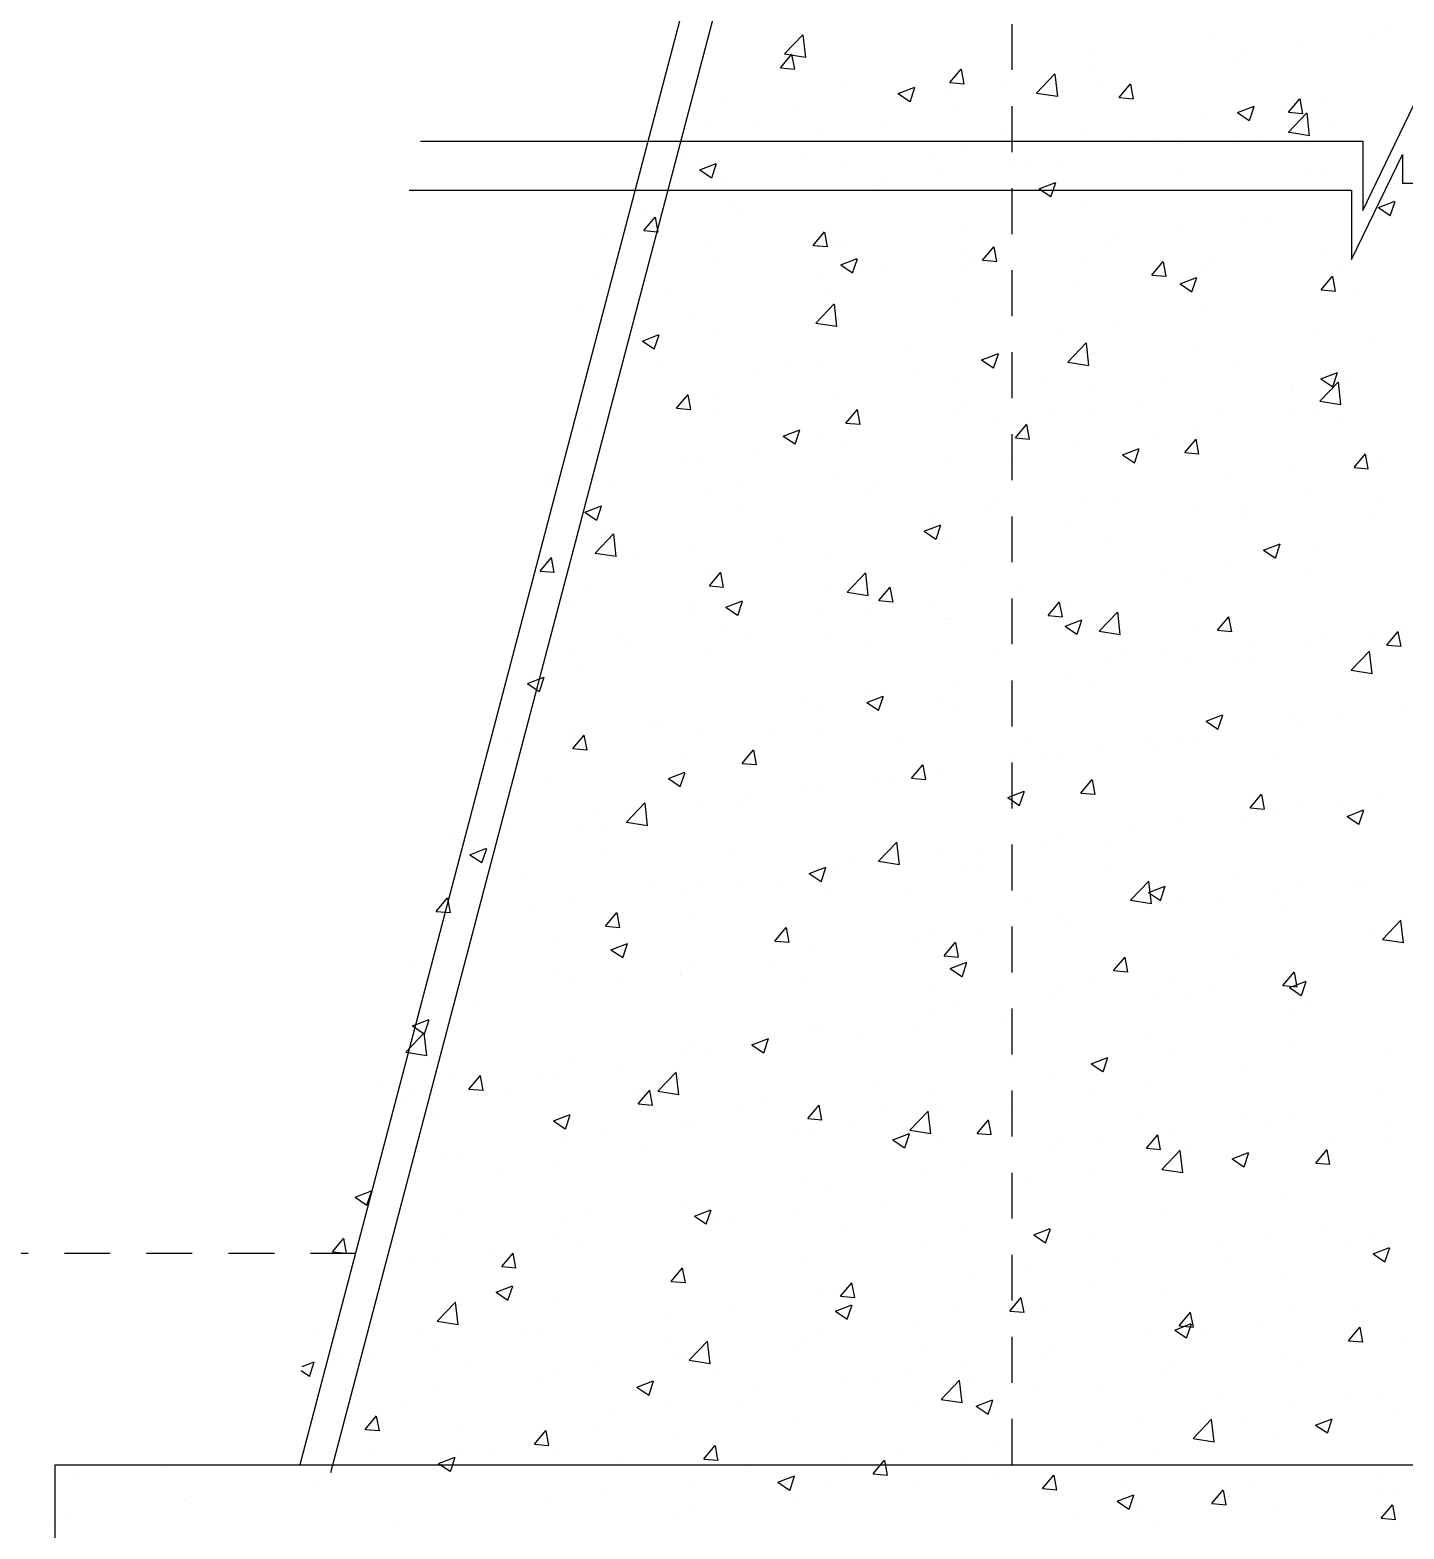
# Model space of a CAD drawing. Header units: metres. Extents: x 323 to 450, y 282 to 479.
# Drawn here: x 359.449 to 363.251, y 291.149 to 295.297 of the extents above; entities that cross this region are included whole.
import ezdxf

# ---------------------------------------------------------------- set-up
doc = ezdxf.new("R2010")
doc.units = ezdxf.units.M
doc.header["$MEASUREMENT"] = 0
doc.linetypes.add('HIDDEN', pattern=[9.525, 6.35, -3.175])
doc.layers.add('DRAWING', color=7, linetype='Continuous')
doc.layers.add('HATCH', color=7, linetype='Continuous')

msp = doc.modelspace()

# ---------------------------------------------------------------- linework, layer by layer
at = {"layer": 'DRAWING', "linetype": 'HIDDEN', "ltscale": 0.02}
msp.add_line((362.16654, 291.32703), (362.16654, 298.82224), dxfattribs=at)
at = {"layer": 'DRAWING', "ltscale": 0.02}
for points in [[(362.16654, 298.82224), (360.19596, 291.32703)], [(362.25175, 298.79983), (360.28118, 291.30463)], [(360.52943, 294.98886), (363.13671, 294.98886), (363.13671, 294.79684), (363.27769, 295.08731), (363.27769, 295.00812), (365.99331, 295.00812)], [(360.49845, 294.85369), (363.10574, 294.85369), (363.10574, 294.66168), (363.24671, 294.95215), (363.24671, 294.87295), (365.96233, 294.87295)]]:
    msp.add_lwpolyline(points, dxfattribs=at)
at = {"layer": 'DRAWING', "linetype": 'HIDDEN', "ltscale": 0.02}
msp.add_lwpolyline([(357.72842, 291.91268), (360.34994, 291.91268)], dxfattribs=at)
at = {"layer": 'DRAWING', "ltscale": 0.02}
msp.add_lwpolyline([(359.51883, 291.32703), (367.52669, 291.32703), (367.52669, 290.06569), (359.51883, 290.06569)], close=True, dxfattribs=at)
at = {"layer": 'HATCH', "ltscale": 0.02}
for p, q in [((361.32968, 295.27992), (361.32968, 295.27992)), ((361.53705, 295.23032), (361.58794, 295.28335)), ((361.59555, 295.22083), (361.58833, 295.28287)), ((362.7136, 295.2867), (362.7136, 295.2867)), ((362.96844, 295.26063), (362.96844, 295.26063)), ((363.16229, 295.27185), (363.16229, 295.27185)), ((363.21586, 295.2932), (363.21586, 295.2932)), ((361.52575, 295.19199), (361.55724, 295.22952)), ((361.53705, 295.23032), (361.59515, 295.22131)), ((361.56519, 295.18807), (361.55763, 295.22902)), ((362.37818, 295.2407), (362.37818, 295.2407)), ((362.8049, 295.2391), (362.8049, 295.2391)), ((361.52575, 295.19199), (361.56479, 295.18857)), ((361.99432, 295.15099), (362.02581, 295.18852)), ((362.03376, 295.14707), (362.02621, 295.18802)), ((362.03888, 295.19172), (362.03888, 295.19172)), ((362.23426, 295.12219), (362.28514, 295.17522)), ((362.29276, 295.1127), (362.28554, 295.17474)), ((362.39232, 295.18478), (362.39232, 295.18478)), ((362.7813, 295.20646), (362.7813, 295.20646)), ((361.7089, 295.1499), (361.7089, 295.1499)), ((361.85144, 295.12056), (361.89719, 295.13812)), ((361.88434, 295.09814), (361.89758, 295.13762)), ((361.99432, 295.15099), (362.03337, 295.14758)), ((362.14491, 295.15221), (362.14491, 295.15221)), ((362.40032, 295.14106), (362.40032, 295.14106)), ((362.46289, 295.11), (362.49438, 295.14753)), ((362.50233, 295.10608), (362.49478, 295.14703)), ((361.37349, 295.1039), (361.37349, 295.1039)), ((361.85144, 295.12056), (361.88394, 295.09864)), ((361.98137, 295.13068), (361.98137, 295.13068)), ((362.23426, 295.12219), (362.29236, 295.11318)), ((362.46289, 295.11), (362.50194, 295.10658)), ((362.93146, 295.069), (362.96295, 295.10654)), ((362.9709, 295.06508), (362.96335, 295.10603)), ((363.03563, 295.11105), (363.03563, 295.11105)), ((361.56879, 295.07636), (361.56879, 295.07636)), ((362.01934, 295.07566), (362.01934, 295.07566)), ((362.70566, 295.06922), (362.70566, 295.06922)), ((362.79029, 295.06824), (362.83603, 295.0858)), ((362.79029, 295.06824), (362.82279, 295.04632)), ((362.82318, 295.04582), (362.83643, 295.0853)), ((362.93146, 295.069), (362.97051, 295.06559)), ((362.93147, 295.01406), (362.98235, 295.06709)), ((362.93784, 295.06302), (362.93784, 295.06302)), ((362.98903, 295.01263), (362.98275, 295.06661)), ((361.15783, 295.02226), (361.15783, 295.02226)), ((361.32137, 295.04379), (361.32137, 295.04379)), ((361.45603, 295.04431), (361.45603, 295.04431)), ((361.63835, 295.01027), (361.63835, 295.01027)), ((361.80477, 295.02957), (361.80477, 295.02957)), ((362.1535, 295.01484), (362.1535, 295.01484)), ((362.37024, 295.02323), (362.37024, 295.02323)), ((362.93147, 295.01406), (362.94064, 295.01263)), ((362.94064, 295.01263), (362.98957, 295.00505)), ((362.98996, 295.00457), (362.98903, 295.01263)), ((363.044, 295.03554), (363.044, 295.03554)), ((361.24504, 294.97129), (361.24504, 294.97129)), ((362.03094, 294.97425), (362.03094, 294.97425)), ((362.50224, 295.00011), (362.50224, 295.00011)), ((362.55686, 294.99762), (362.55686, 294.99762)), ((362.63305, 294.98144), (362.63305, 294.98144)), ((362.79659, 295.00297), (362.79659, 295.00297)), ((362.85097, 294.98537), (362.85097, 294.98537)), ((363.19971, 294.97064), (363.19971, 294.97064)), ((361.25737, 294.94487), (361.25737, 294.94487)), ((361.30255, 294.90986), (361.34829, 294.92742)), ((361.33544, 294.88744), (361.34868, 294.92692)), ((361.59378, 294.95656), (361.59378, 294.95656)), ((361.70096, 294.93242), (361.70096, 294.93242)), ((361.94251, 294.94182), (361.94251, 294.94182)), ((362.17587, 294.93222), (362.17587, 294.93222)), ((362.22047, 294.92712), (362.22047, 294.92712)), ((362.29125, 294.92709), (362.29125, 294.92709)), ((361.30255, 294.90986), (361.33504, 294.88794)), ((361.36554, 294.88643), (361.36554, 294.88643)), ((361.97305, 294.89455), (361.97305, 294.89455)), ((362.63998, 294.91235), (362.63998, 294.91235)), ((362.98872, 294.89762), (362.98872, 294.89762)), ((363.02769, 294.89357), (363.02769, 294.89357)), ((361.79489, 294.86683), (361.79489, 294.86683)), ((361.80951, 294.87302), (361.80951, 294.87302)), ((362.24139, 294.85754), (362.28713, 294.8751)), ((362.24139, 294.85754), (362.27389, 294.83562)), ((362.27428, 294.83512), (362.28753, 294.8746)), ((362.69771, 294.85175), (362.69771, 294.85175)), ((361.39693, 294.8187), (361.39693, 294.8187)), ((361.41391, 294.80143), (361.41391, 294.80143)), ((362.3623, 294.80575), (362.3623, 294.80575)), ((363.18024, 294.80522), (363.22598, 294.82278)), ((363.18024, 294.80522), (363.21273, 294.7833)), ((363.18733, 294.8344), (363.18733, 294.8344)), ((363.21313, 294.7828), (363.22637, 294.82228)), ((361.14782, 294.74159), (361.17931, 294.77912)), ((361.14951, 294.78613), (361.14951, 294.78613)), ((361.18726, 294.73767), (361.17971, 294.77862)), ((362.80635, 294.769), (362.80635, 294.769)), ((362.87215, 294.77788), (362.87215, 294.77788)), ((361.03292, 294.73604), (361.03292, 294.73604)), ((361.14782, 294.74159), (361.18687, 294.73817)), ((361.61639, 294.70059), (361.64788, 294.73813)), ((361.65583, 294.69668), (361.64828, 294.73763)), ((362.02299, 294.75677), (362.02299, 294.75677)), ((362.46119, 294.72378), (362.46119, 294.72378)), ((362.62473, 294.74531), (362.62473, 294.74531)), ((361.32606, 294.71224), (361.32606, 294.71224)), ((361.61639, 294.7006), (361.65544, 294.69718)), ((361.6748, 294.69751), (361.6748, 294.69751)), ((361.69302, 294.71495), (361.69302, 294.71495)), ((362.02353, 294.68277), (362.02353, 294.68277)), ((362.08496, 294.6596), (362.10756, 294.68653)), ((362.10756, 294.68653), (362.11645, 294.69713)), ((362.1244, 294.65568), (362.11685, 294.69663)), ((362.42537, 294.70361), (362.42537, 294.70361)), ((361.3576, 294.66895), (361.3576, 294.66895)), ((361.69249, 294.64683), (361.73823, 294.66439)), ((361.69249, 294.64683), (361.72499, 294.62492)), ((361.72538, 294.62442), (361.73863, 294.66389)), ((361.80119, 294.63689), (361.80119, 294.63689)), ((362.04438, 294.63821), (362.04438, 294.63821)), ((362.04861, 294.66946), (362.04861, 294.66946)), ((362.08496, 294.6596), (362.10756, 294.65762)), ((362.10756, 294.65762), (362.12401, 294.65618)), ((362.37227, 294.66804), (362.37227, 294.66804)), ((362.55353, 294.61861), (362.58503, 294.65614)), ((362.59297, 294.61469), (362.58542, 294.65564)), ((362.721, 294.6533), (362.721, 294.6533)), ((363.01975, 294.6761), (363.01975, 294.6761)), ((363.06974, 294.63857), (363.06974, 294.63857)), ((361.01829, 294.61997), (361.01829, 294.61997)), ((361.63765, 294.61536), (361.63765, 294.61536)), ((362.55353, 294.61861), (362.59258, 294.61519)), ((362.63134, 294.59451), (362.67708, 294.61207)), ((362.63134, 294.59451), (362.66383, 294.5726)), ((362.66423, 294.5721), (362.67747, 294.61157)), ((362.68977, 294.63428), (362.68977, 294.63428)), ((363.0221, 294.57761), (363.0536, 294.61514)), ((363.06154, 294.57369), (363.05399, 294.61464)), ((361.22507, 294.56104), (361.22507, 294.56104)), ((361.6634, 294.57281), (361.6634, 294.57281)), ((362.35435, 294.58828), (362.35435, 294.58828)), ((363.0221, 294.57761), (363.06115, 294.57419)), ((363.11287, 294.57454), (363.11287, 294.57454)), ((360.97765, 294.52847), (360.97765, 294.52847)), ((361.62367, 294.48582), (361.67455, 294.53885)), ((361.68216, 294.47633), (361.67495, 294.53837)), ((362.01505, 294.5393), (362.01505, 294.5393)), ((362.70029, 294.52022), (362.70029, 294.52022)), ((361.28242, 294.50742), (361.28242, 294.50742)), ((361.62367, 294.48582), (361.68177, 294.4768)), ((361.68507, 294.49748), (361.68507, 294.49748)), ((362.45287, 294.48765), (362.45287, 294.48765)), ((361.14359, 294.43613), (361.18933, 294.45369)), ((361.14359, 294.43613), (361.17609, 294.41421)), ((361.17648, 294.41371), (361.18973, 294.45319)), ((361.34966, 294.45148), (361.34966, 294.45148)), ((362.28933, 294.46612), (362.28933, 294.46612)), ((362.32087, 294.37769), (362.37175, 294.43072)), ((362.37937, 294.3682), (362.37215, 294.43024)), ((363.0118, 294.45863), (363.0118, 294.45863)), ((363.16036, 294.44461), (363.16036, 294.44461)), ((361.01035, 294.4025), (361.01035, 294.4025)), ((361.87675, 294.4118), (361.87675, 294.4118)), ((362.08244, 294.38381), (362.10756, 294.39346)), ((362.10756, 294.39346), (362.12818, 294.40137)), ((362.11533, 294.36139), (362.12857, 294.40087)), ((362.68183, 294.41681), (362.68183, 294.41681)), ((361.19885, 294.37842), (361.19885, 294.37842)), ((361.46579, 294.3577), (361.46579, 294.3577)), ((361.54758, 294.36368), (361.54758, 294.36368)), ((361.62933, 294.37923), (361.62933, 294.37923)), ((361.89632, 294.34895), (361.89632, 294.34895)), ((362.08244, 294.38381), (362.10756, 294.36687)), ((362.10756, 294.36687), (362.11493, 294.36189)), ((362.32087, 294.37769), (362.37897, 294.36867)), ((362.34641, 294.37081), (362.34641, 294.37081)), ((362.77938, 294.37921), (362.77938, 294.37921)), ((363.02129, 294.33149), (363.06703, 294.34905)), ((363.05418, 294.30907), (363.06742, 294.34855)), ((360.98785, 294.3054), (360.98785, 294.3054)), ((362.0071, 294.32183), (362.0071, 294.32183)), ((362.24505, 294.33422), (362.24505, 294.33422)), ((362.39839, 294.31382), (362.39839, 294.31382)), ((362.59379, 294.31948), (362.59379, 294.31948)), ((362.94101, 294.31688), (362.94101, 294.31688)), ((362.94252, 294.30475), (362.94252, 294.30475)), ((363.01808, 294.26955), (363.06896, 294.32259)), ((363.02129, 294.33149), (363.05378, 294.30957)), ((363.07658, 294.26007), (363.06936, 294.32211)), ((363.10455, 294.33841), (363.10455, 294.33841)), ((361.05321, 294.30338), (361.05321, 294.30338)), ((361.23846, 294.2502), (361.26996, 294.28773)), ((361.2779, 294.24628), (361.27035, 294.28723)), ((361.33659, 294.29067), (361.33659, 294.29067)), ((361.67713, 294.28001), (361.67713, 294.28001)), ((361.68532, 294.27593), (361.68532, 294.27593)), ((362.52843, 294.26256), (362.52843, 294.26256)), ((363.01808, 294.26956), (363.07618, 294.26054)), ((361.23846, 294.2502), (361.27751, 294.24678)), ((361.34171, 294.23401), (361.34171, 294.23401)), ((361.70703, 294.2092), (361.73853, 294.24674)), ((361.74647, 294.20529), (361.73892, 294.24624)), ((362.01741, 294.24842), (362.01741, 294.24842)), ((362.03406, 294.2612), (362.03406, 294.2612)), ((362.28101, 294.22999), (362.28101, 294.22999)), ((362.38279, 294.24646), (362.38279, 294.24646)), ((362.73153, 294.23173), (362.73153, 294.23173)), ((362.93591, 294.23578), (362.93591, 294.23578)), ((363.00386, 294.24116), (363.00386, 294.24116)), ((361.00241, 294.18503), (361.00241, 294.18503)), ((361.53354, 294.17311), (361.57928, 294.19067)), ((361.56643, 294.15069), (361.57967, 294.19017)), ((361.63643, 294.18302), (361.63643, 294.18302)), ((361.70703, 294.2092), (361.74608, 294.20579)), ((362.11747, 294.20846), (362.11747, 294.20846)), ((362.1756, 294.16821), (362.2071, 294.20574)), ((362.21504, 294.16429), (362.20749, 294.20524)), ((362.67388, 294.19933), (362.67388, 294.19933)), ((363.08026, 294.21699), (363.08026, 294.21699)), ((361.53354, 294.17311), (361.56603, 294.15119)), ((361.70489, 294.15414), (361.70489, 294.15414)), ((362.1756, 294.16821), (362.21465, 294.16479)), ((362.33847, 294.15334), (362.33847, 294.15334)), ((362.47239, 294.12079), (362.51813, 294.13835)), ((362.50528, 294.09837), (362.51852, 294.13785)), ((362.55493, 294.17038), (362.55493, 294.17038)), ((362.64418, 294.12721), (362.67567, 294.16475)), ((362.68362, 294.1233), (362.67606, 294.16425)), ((361.25544, 294.11763), (361.25544, 294.11763)), ((361.29393, 294.10004), (361.29393, 294.10004)), ((361.45748, 294.12157), (361.45748, 294.12157)), ((361.99916, 294.10436), (361.99916, 294.10436)), ((362.17395, 294.10498), (362.17395, 294.10498)), ((362.47239, 294.12079), (362.50488, 294.09887)), ((362.64418, 294.12721), (362.68322, 294.1238)), ((363.11275, 294.08622), (363.14424, 294.12375)), ((363.15219, 294.0823), (363.14463, 294.12325)), ((363.18011, 294.11332), (363.18011, 294.11332)), ((361.66919, 294.06253), (361.66919, 294.06253)), ((362.76915, 294.05922), (362.76915, 294.05922)), ((362.93269, 294.08075), (362.93269, 294.08075)), ((363.11275, 294.08622), (363.15179, 294.0828)), ((360.87446, 294.05223), (360.87446, 294.05223)), ((360.88136, 294.04572), (360.88136, 294.04572)), ((361.06887, 294.04635), (361.06887, 294.04635)), ((361.33377, 294.01654), (361.33377, 294.01654)), ((361.41761, 294.03162), (361.41761, 294.03162)), ((361.76634, 294.01688), (361.76634, 294.01688)), ((361.79296, 294.03959), (361.79296, 294.03959)), ((362.99591, 294.02368), (362.99591, 294.02368)), ((360.98464, 293.96241), (361.03038, 293.97996)), ((361.01753, 293.93999), (361.03078, 293.97947)), ((361.41198, 293.97419), (361.41198, 293.97419)), ((362.10916, 293.97233), (362.10916, 293.97233)), ((362.11508, 294.00215), (362.11508, 294.00215)), ((362.35657, 294.0049), (362.35657, 294.0049)), ((362.46382, 293.98741), (362.46382, 293.98741)), ((362.66594, 293.98186), (362.66594, 293.98186)), ((362.81255, 293.97268), (362.81255, 293.97268)), ((363.18541, 294.00716), (363.18541, 294.00716)), ((360.98464, 293.96241), (361.01714, 293.94049)), ((360.99446, 293.96756), (360.99446, 293.96756)), ((361.94561, 293.9508), (361.94561, 293.9508)), ((362.33052, 293.93586), (362.33052, 293.93586)), ((362.80442, 293.94176), (362.80442, 293.94176)), ((363.16129, 293.95794), (363.16129, 293.95794)), ((361.01307, 293.84944), (361.06395, 293.90247)), ((361.031, 293.90879), (361.031, 293.90879)), ((361.07157, 293.83996), (361.06435, 293.902)), ((361.53304, 293.89648), (361.53304, 293.89648)), ((361.92349, 293.91009), (361.96923, 293.92764)), ((361.92349, 293.91009), (361.95598, 293.88817)), ((361.95638, 293.88767), (361.96962, 293.92715)), ((361.01307, 293.84944), (361.07117, 293.84043)), ((361.28562, 293.86391), (361.28562, 293.86391)), ((361.99122, 293.88688), (361.99122, 293.88688)), ((362.42344, 293.87636), (362.42344, 293.87636)), ((362.86233, 293.85777), (362.90807, 293.87533)), ((362.86233, 293.85777), (362.89483, 293.83585)), ((362.89522, 293.83535), (362.90847, 293.87483)), ((363.00825, 293.85566), (363.00825, 293.85566)), ((360.86053, 293.7998), (360.89203, 293.83733)), ((360.89997, 293.79588), (360.89242, 293.83683)), ((361.12208, 293.84237), (361.12208, 293.84237)), ((361.66124, 293.84506), (361.66124, 293.84506)), ((362.04246, 293.81097), (362.04246, 293.81097)), ((362.76084, 293.82309), (362.76084, 293.82309)), ((362.98797, 293.80621), (362.98797, 293.80621)), ((360.86053, 293.7998), (360.89958, 293.79639)), ((361.32582, 293.79906), (361.32582, 293.79906)), ((361.32911, 293.75881), (361.3606, 293.79634)), ((361.36855, 293.75489), (361.36099, 293.79584)), ((361.71028, 293.74131), (361.76116, 293.79434)), ((361.76877, 293.73183), (361.76156, 293.79387)), ((362.59729, 293.80156), (362.59729, 293.80156)), ((362.658, 293.76439), (362.658, 293.76439)), ((360.98652, 293.75008), (360.98652, 293.75008)), ((361.32911, 293.75881), (361.36815, 293.75539)), ((361.66147, 293.74557), (361.66147, 293.74557)), ((361.71028, 293.74131), (361.76838, 293.7323)), ((361.79768, 293.71781), (361.82917, 293.75535)), ((361.83712, 293.71389), (361.82956, 293.75484)), ((362.18472, 293.74724), (362.18472, 293.74724)), ((360.94166, 293.71253), (360.94166, 293.71253)), ((361.29039, 293.69779), (361.29039, 293.69779)), ((361.37459, 293.69938), (361.42033, 293.71694)), ((361.37459, 293.69938), (361.40708, 293.67746)), ((361.40748, 293.67697), (361.42072, 293.71644)), ((361.63913, 293.68306), (361.63913, 293.68306)), ((361.77376, 293.69313), (361.77376, 293.69313)), ((361.79768, 293.71781), (361.83672, 293.7144)), ((361.9373, 293.71467), (361.9373, 293.71467)), ((362.26625, 293.67682), (362.29774, 293.71435)), ((362.30569, 293.6729), (362.29813, 293.71385)), ((362.32258, 293.71839), (362.32258, 293.71839)), ((362.40748, 293.63318), (362.45837, 293.68621)), ((362.46598, 293.6237), (362.45876, 293.68574)), ((361.28049, 293.68017), (361.28049, 293.68017)), ((361.98327, 293.66941), (361.98327, 293.66941)), ((361.98786, 293.66832), (361.98786, 293.66832)), ((362.26625, 293.67682), (362.3053, 293.6734)), ((362.31343, 293.64706), (362.35917, 293.66462)), ((362.31343, 293.64706), (362.34593, 293.62514)), ((362.3366, 293.65359), (362.3366, 293.65359)), ((362.34632, 293.62465), (362.35957, 293.66412)), ((362.73482, 293.63582), (362.76631, 293.67336)), ((362.77426, 293.6319), (362.76671, 293.67285)), ((363.24897, 293.65232), (363.24897, 293.65232)), ((360.89951, 293.61478), (360.89951, 293.61478)), ((361.0794, 293.62478), (361.0794, 293.62478)), ((361.11376, 293.60624), (361.11376, 293.60624)), ((361.36118, 293.63882), (361.36118, 293.63882)), ((361.42814, 293.61004), (361.42814, 293.61004)), ((361.6533, 293.62759), (361.6533, 293.62759)), ((362.40748, 293.63318), (362.46558, 293.62417)), ((362.68533, 293.63886), (362.68533, 293.63886)), ((362.73482, 293.63582), (362.77387, 293.63241)), ((363.03407, 293.62412), (363.03407, 293.62412)), ((363.15843, 293.61737), (363.15843, 293.61737)), ((363.20339, 293.59483), (363.23488, 293.63236)), ((363.24283, 293.59091), (363.23528, 293.63186)), ((360.95022, 293.58471), (360.95022, 293.58471)), ((361.31788, 293.58159), (361.31788, 293.58159)), ((361.77687, 293.59531), (361.77687, 293.59531)), ((362.12561, 293.58057), (362.12561, 293.58057)), ((362.47434, 293.56584), (362.47434, 293.56584)), ((362.58898, 293.56543), (362.58898, 293.56543)), ((362.8364, 293.598), (362.8364, 293.598)), ((362.98003, 293.58874), (362.98003, 293.58874)), ((363.10469, 293.52505), (363.15557, 293.57808)), ((363.16319, 293.51557), (363.15597, 293.57761)), ((363.20339, 293.59483), (363.24244, 293.59141)), ((360.97858, 293.53261), (360.97858, 293.53261)), ((362.42544, 293.54389), (362.42544, 293.54389)), ((362.65005, 293.54692), (362.65005, 293.54692)), ((362.77745, 293.55197), (362.77745, 293.55197)), ((362.82308, 293.5511), (362.82308, 293.5511)), ((363.10469, 293.52505), (363.16279, 293.51604)), ((363.17181, 293.53637), (363.17181, 293.53637)), ((360.82569, 293.48868), (360.87143, 293.50624)), ((360.82569, 293.48868), (360.85818, 293.46676)), ((360.85858, 293.46626), (360.87182, 293.50574)), ((362.01286, 293.48958), (362.01286, 293.48958)), ((362.31463, 293.50092), (362.31463, 293.50092)), ((362.39647, 293.48658), (362.39647, 293.48658)), ((361.6019, 293.43547), (361.6019, 293.43547)), ((361.76453, 293.43636), (361.81027, 293.45392)), ((361.76453, 293.43636), (361.79703, 293.41444)), ((361.76544, 293.457), (361.76544, 293.457)), ((361.79742, 293.41394), (361.81067, 293.45342)), ((361.97533, 293.45194), (361.97533, 293.45194)), ((361.64535, 293.41012), (361.64535, 293.41012)), ((362.01548, 293.42118), (362.01548, 293.42118)), ((362.70338, 293.38404), (362.74912, 293.4016)), ((362.73627, 293.36162), (362.74951, 293.4011)), ((362.93399, 293.40853), (362.93399, 293.40853)), ((363.07712, 293.39465), (363.07712, 293.39465)), ((363.24066, 293.41618), (363.24066, 293.41618)), ((360.81169, 293.38046), (360.81169, 293.38046)), ((361.16042, 293.36573), (361.16042, 293.36573)), ((361.18932, 293.38116), (361.18932, 293.38116)), ((361.30994, 293.36412), (361.30994, 293.36412)), ((361.50916, 293.35099), (361.50916, 293.35099)), ((361.6345, 293.35578), (361.6345, 293.35578)), ((362.70338, 293.38404), (362.73588, 293.36212)), ((362.97208, 293.37127), (362.97208, 293.37127)), ((360.77836, 293.32705), (360.77836, 293.32705)), ((360.9419, 293.34858), (360.9419, 293.34858)), ((360.95118, 293.30841), (360.98267, 293.34594)), ((360.95118, 293.30841), (360.99023, 293.30499)), ((360.97063, 293.31514), (360.97063, 293.31514)), ((360.99062, 293.30449), (360.98306, 293.34544)), ((361.85789, 293.33626), (361.85789, 293.33626)), ((362.20663, 293.32152), (362.20663, 293.32152)), ((362.553, 293.34314), (362.553, 293.34314)), ((362.64211, 293.32944), (362.64211, 293.32944)), ((362.66454, 293.34034), (362.66454, 293.34034)), ((361.25352, 293.29039), (361.25352, 293.29039)), ((361.41975, 293.26742), (361.45124, 293.30495)), ((361.41975, 293.26742), (361.4588, 293.264)), ((361.45919, 293.2635), (361.45164, 293.30445)), ((362.17202, 293.27774), (362.17202, 293.27774)), ((362.25358, 293.28623), (362.25358, 293.28623)), ((362.30669, 293.28345), (362.30669, 293.28345)), ((362.41712, 293.30776), (362.41712, 293.30776)), ((362.55536, 293.30679), (362.55536, 293.30679)), ((362.9041, 293.29205), (362.9041, 293.29205)), ((361.21563, 293.22566), (361.26138, 293.24322)), ((361.21563, 293.22566), (361.24813, 293.20374)), ((361.24852, 293.20324), (361.26177, 293.24272)), ((361.841, 293.23192), (361.841, 293.23192)), ((361.88832, 293.22642), (361.91981, 293.26395)), ((361.88832, 293.22642), (361.92737, 293.223)), ((361.92776, 293.2225), (361.92021, 293.26345)), ((361.96739, 293.23447), (361.96739, 293.23447)), ((360.87253, 293.22499), (360.87253, 293.22499)), ((361.59358, 293.19934), (361.59358, 293.19934)), ((361.63741, 293.19264), (361.63741, 293.19264)), ((361.79104, 293.21234), (361.79104, 293.21234)), ((362.15448, 293.17334), (362.20022, 293.1909)), ((362.18737, 293.15092), (362.20062, 293.1904)), ((362.35689, 293.18543), (362.38838, 293.22296)), ((362.35689, 293.18543), (362.39594, 293.18201)), ((362.39633, 293.18151), (362.38878, 293.22246)), ((361.09968, 293.10494), (361.15056, 293.15797)), ((361.15818, 293.09546), (361.15096, 293.1575)), ((361.30199, 293.14665), (361.30199, 293.14665)), ((361.41005, 293.14695), (361.41005, 293.14695)), ((361.43004, 293.17781), (361.43004, 293.17781)), ((362.15448, 293.17334), (362.18698, 293.15142)), ((362.82546, 293.14443), (362.85696, 293.18196)), ((362.82546, 293.14443), (362.86451, 293.14102)), ((362.8649, 293.14051), (362.85735, 293.18146)), ((362.96414, 293.15379), (362.96414, 293.15379)), ((363.0688, 293.15852), (363.0688, 293.15852)), ((363.18348, 293.17992), (363.18348, 293.17992)), ((361.01746, 293.1235), (361.01746, 293.1235)), ((361.09968, 293.10494), (361.15778, 293.09593)), ((362.63416, 293.11197), (362.63416, 293.11197)), ((362.8025, 293.11452), (362.8025, 293.11452)), ((362.90526, 293.13699), (362.90526, 293.13699)), ((363.09333, 293.12102), (363.13907, 293.13858)), ((363.09333, 293.12102), (363.12582, 293.0991)), ((363.12622, 293.0986), (363.13946, 293.13808)), ((360.6065, 293.06939), (360.6065, 293.06939)), ((360.77004, 293.09092), (360.77004, 293.09092)), ((360.96269, 293.09766), (360.96269, 293.09766)), ((361.02907, 293.08155), (361.02907, 293.08155)), ((362.29875, 293.06597), (362.29875, 293.06597)), ((362.49268, 293.08268), (362.49268, 293.08268)), ((360.63271, 293.05584), (360.63271, 293.05584)), ((360.66673, 293.01496), (360.71248, 293.03251)), ((360.68447, 293.04664), (360.68447, 293.04664)), ((360.69962, 292.99254), (360.71287, 293.03202)), ((361.03321, 293.0319), (361.03321, 293.0319)), ((361.79689, 292.99681), (361.84777, 293.04984)), ((361.85538, 292.98733), (361.84817, 293.04937)), ((362.08172, 293.02857), (362.08172, 293.02857)), ((362.24526, 293.0501), (362.24526, 293.0501)), ((362.42151, 293.04912), (362.42151, 293.04912)), ((360.64809, 293.01616), (360.64809, 293.01616)), ((360.66673, 293.01495), (360.69923, 292.99304)), ((361.38194, 293.01717), (361.38194, 293.01717)), ((361.60558, 292.96264), (361.65132, 292.98019)), ((361.63847, 292.94022), (361.65172, 292.9797)), ((361.73068, 293.00243), (361.73068, 293.00243)), ((361.79689, 292.99681), (361.85499, 292.9878)), ((361.95944, 293.01699), (361.95944, 293.01699)), ((362.04053, 292.98373), (362.04053, 292.98373)), ((362.07941, 292.9877), (362.07941, 292.9877)), ((360.82221, 292.95889), (360.82221, 292.95889)), ((361.17095, 292.94415), (361.17095, 292.94415)), ((361.42172, 292.94168), (361.42172, 292.94168)), ((361.60558, 292.96264), (361.63808, 292.94072)), ((361.62947, 292.97517), (361.62947, 292.97517)), ((361.66914, 292.97426), (361.66914, 292.97426)), ((362.42815, 292.97297), (362.42815, 292.97297)), ((362.49409, 292.88868), (362.54498, 292.94171)), ((362.55259, 292.87919), (362.54537, 292.94124)), ((362.77688, 292.95823), (362.77688, 292.95823)), ((362.9562, 292.93632), (362.9562, 292.93632)), ((363.12562, 292.9435), (363.12562, 292.9435)), ((360.57325, 292.85801), (360.60474, 292.89555)), ((360.61269, 292.8541), (360.60514, 292.89505)), ((361.25818, 292.92015), (361.25818, 292.92015)), ((361.29405, 292.92917), (361.29405, 292.92917)), ((361.51968, 292.92942), (361.51968, 292.92942)), ((361.65955, 292.91833), (361.65955, 292.91833)), ((361.86842, 292.91468), (361.86842, 292.91468)), ((362.21715, 292.89995), (362.21715, 292.89995)), ((362.54443, 292.91032), (362.59017, 292.92787)), ((362.54443, 292.91032), (362.57692, 292.8884)), ((362.57732, 292.8879), (362.59056, 292.92738)), ((362.62622, 292.8945), (362.62622, 292.8945)), ((362.89694, 292.90086), (362.89694, 292.90086)), ((363.14436, 292.93344), (363.14436, 292.93344)), ((360.57325, 292.85801), (360.6123, 292.8546)), ((360.8456, 292.86583), (360.8456, 292.86583)), ((360.95474, 292.88019), (360.95474, 292.88019)), ((361.04182, 292.81702), (361.07331, 292.85455)), ((361.08126, 292.8131), (361.07371, 292.85405)), ((361.27856, 292.85293), (361.27856, 292.85293)), ((362.49409, 292.88868), (362.55219, 292.87967)), ((362.56589, 292.88521), (362.56589, 292.88521)), ((362.7334, 292.87933), (362.7334, 292.87933)), ((362.91462, 292.87048), (362.91462, 292.87048)), ((360.59819, 292.83326), (360.59819, 292.83326)), ((360.62477, 292.83837), (360.62477, 292.83837)), ((361.04182, 292.81702), (361.08087, 292.8136)), ((361.51039, 292.77602), (361.54189, 292.81356)), ((361.54983, 292.77211), (361.54228, 292.81306)), ((362.2908, 292.8485), (362.2908, 292.8485)), ((362.32082, 292.82502), (362.32082, 292.82502)), ((363.1913, 292.78055), (363.24218, 292.83358)), ((363.2498, 292.77106), (363.24258, 292.83311)), ((360.89758, 292.78754), (360.89758, 292.78754)), ((361.05668, 292.75193), (361.10242, 292.76949)), ((361.08957, 292.72952), (361.10282, 292.76899)), ((361.51039, 292.77602), (361.54944, 292.77261)), ((361.90986, 292.77091), (361.90986, 292.77091)), ((361.9515, 292.79952), (361.9515, 292.79952)), ((361.97896, 292.73503), (362.01046, 292.77256)), ((362.0184, 292.73111), (362.01085, 292.77206)), ((362.0734, 292.79244), (362.0734, 292.79244)), ((363.15651, 292.79013), (363.15651, 292.79013)), ((363.1913, 292.78055), (363.2494, 292.77154)), ((361.05668, 292.75193), (361.08918, 292.73001)), ((361.62152, 292.7577), (361.62152, 292.7577)), ((361.97896, 292.73503), (362.01801, 292.73161)), ((362.44753, 292.69403), (362.47903, 292.73157)), ((362.48697, 292.69012), (362.47942, 292.73107)), ((360.5166, 292.72214), (360.5166, 292.72214)), ((360.5545, 292.71457), (360.5545, 292.71457)), ((360.90324, 292.69984), (360.90324, 292.69984)), ((361.28611, 292.7117), (361.28611, 292.7117)), ((361.49728, 292.71659), (361.49728, 292.71659)), ((361.99553, 292.69961), (362.04127, 292.71717)), ((361.99553, 292.69961), (362.02802, 292.67769)), ((362.02842, 292.6772), (362.04166, 292.71667)), ((362.44753, 292.69403), (362.48658, 292.69062)), ((362.77552, 292.72473), (362.77552, 292.72473)), ((362.91611, 292.65304), (362.9476, 292.69057)), ((362.95554, 292.64912), (362.94799, 292.69007)), ((362.94825, 292.71885), (362.94825, 292.71885)), ((360.9468, 292.66272), (360.9468, 292.66272)), ((361.08632, 292.66249), (361.08632, 292.66249)), ((361.24987, 292.68402), (361.24987, 292.68402)), ((361.25197, 292.6851), (361.25197, 292.6851)), ((361.60071, 292.67037), (361.60071, 292.67037)), ((361.94944, 292.65563), (361.94944, 292.65563)), ((362.39454, 292.65933), (362.39454, 292.65933)), ((362.61828, 292.67703), (362.61828, 292.67703)), ((362.91611, 292.65304), (362.95515, 292.64962)), ((362.93437, 292.64729), (362.98012, 292.66485)), ((362.93437, 292.64729), (362.96687, 292.62537)), ((362.96726, 292.62488), (362.98051, 292.66435)), ((362.9725, 292.67578), (362.9725, 292.67578)), ((360.61683, 292.6209), (360.61683, 292.6209)), ((360.67375, 292.60817), (360.67375, 292.60817)), ((362.28286, 292.63103), (362.28286, 292.63103)), ((362.29818, 292.6409), (362.29818, 292.6409)), ((362.56154, 292.62167), (362.56154, 292.62167)), ((362.64691, 292.62616), (362.64691, 292.62616)), ((362.72508, 292.6432), (362.72508, 292.6432)), ((362.99565, 292.61143), (362.99565, 292.61143)), ((361.94355, 292.58205), (361.94355, 292.58205)), ((362.01356, 292.59394), (362.01356, 292.59394)), ((362.14896, 292.56735), (362.14896, 292.56735)), ((362.93206, 292.58129), (362.93206, 292.58129)), ((360.48909, 292.46857), (360.53997, 292.5216)), ((360.50778, 292.54123), (360.55352, 292.55879)), ((360.50778, 292.54123), (360.54028, 292.51931)), ((360.54758, 292.45908), (360.54036, 292.52113)), ((360.54067, 292.51881), (360.55392, 292.55829)), ((361.61358, 292.54023), (361.61358, 292.54023)), ((361.63257, 292.52854), (361.63257, 292.52854)), ((361.90155, 292.53478), (361.90155, 292.53478)), ((361.27816, 292.49423), (361.27816, 292.49423)), ((361.44663, 292.48891), (361.49237, 292.50647)), ((361.44663, 292.48891), (361.47912, 292.46699)), ((361.47952, 292.46649), (361.49276, 292.50597)), ((361.73801, 292.51325), (361.73801, 292.51325)), ((362.55108, 292.5159), (362.55108, 292.5159)), ((362.94031, 292.50137), (362.94031, 292.50137)), ((360.48909, 292.46857), (360.54719, 292.45956)), ((360.93886, 292.44525), (360.93886, 292.44525)), ((361.25159, 292.46315), (361.25159, 292.46315)), ((361.32543, 292.45893), (361.32543, 292.45893)), ((362.17009, 292.4505), (362.17009, 292.4505)), ((362.38547, 292.43659), (362.43122, 292.45415)), ((362.41836, 292.41417), (362.43161, 292.45365)), ((362.61033, 292.45955), (362.61033, 292.45955)), ((363.21322, 292.47243), (363.21322, 292.47243)), ((360.60888, 292.40343), (360.60888, 292.40343)), ((360.66389, 292.36662), (360.69539, 292.40416)), ((360.70333, 292.36271), (360.69578, 292.40365)), ((360.87061, 292.39775), (360.87061, 292.39775)), ((360.91447, 292.40483), (360.91447, 292.40483)), ((361.07801, 292.42636), (361.07801, 292.42636)), ((361.18629, 292.36044), (361.23718, 292.41347)), ((361.24479, 292.35095), (361.23757, 292.413)), ((362.27492, 292.41356), (362.27492, 292.41356)), ((362.38547, 292.43659), (362.41797, 292.41467)), ((362.80064, 292.41811), (362.80064, 292.41811)), ((360.42728, 292.38075), (360.42728, 292.38075)), ((360.66389, 292.36662), (360.70294, 292.36321)), ((360.77602, 292.36601), (360.77602, 292.36601)), ((361.13246, 292.32563), (361.16396, 292.36316)), ((361.1719, 292.32171), (361.16435, 292.36266)), ((361.18629, 292.36044), (361.24439, 292.35143)), ((361.78911, 292.3851), (361.78911, 292.3851)), ((361.93561, 292.36457), (361.93561, 292.36457)), ((362.38969, 292.36401), (362.38969, 292.36401)), ((362.55323, 292.38554), (362.55323, 292.38554)), ((360.48962, 292.33235), (360.48962, 292.33235)), ((360.50189, 292.35051), (360.50189, 292.35051)), ((361.12475, 292.35128), (361.12475, 292.35128)), ((361.13246, 292.32563), (361.17151, 292.32221)), ((361.40813, 292.31971), (361.40813, 292.31971)), ((361.47349, 292.33654), (361.47349, 292.33654)), ((361.60104, 292.28463), (361.63253, 292.32217)), ((361.60564, 292.32275), (361.60564, 292.32275)), ((361.64047, 292.28072), (361.63292, 292.32166)), ((361.82222, 292.32181), (361.82222, 292.32181)), ((363.18155, 292.35267), (363.18155, 292.35267)), ((360.56503, 292.293), (360.56503, 292.293)), ((360.89773, 292.27821), (360.94347, 292.29577)), ((360.89773, 292.27821), (360.93022, 292.25629)), ((360.91376, 292.27826), (360.91376, 292.27826)), ((360.93062, 292.25579), (360.94386, 292.29527)), ((361.27022, 292.27675), (361.27022, 292.27675)), ((361.60104, 292.28463), (361.64008, 292.28122)), ((361.72969, 292.27712), (361.72969, 292.27712)), ((361.8835, 292.25231), (361.93438, 292.30534)), ((361.94199, 292.24282), (361.93478, 292.30487)), ((361.97711, 292.30969), (361.97711, 292.30969)), ((362.06961, 292.24364), (362.1011, 292.28117)), ((362.10756, 292.24777), (362.10149, 292.28067)), ((362.17096, 292.30708), (362.17096, 292.30708)), ((362.51969, 292.29234), (362.51969, 292.29234)), ((362.80057, 292.28728), (362.80057, 292.28728)), ((362.86843, 292.27761), (362.86843, 292.27761)), ((362.93236, 292.2839), (362.93236, 292.2839)), ((361.02714, 292.25431), (361.02714, 292.25431)), ((361.2625, 292.26353), (361.2625, 292.26353)), ((361.56615, 292.25559), (361.56615, 292.25559)), ((361.61123, 292.24879), (361.61123, 292.24879)), ((361.83657, 292.22589), (361.88232, 292.24345)), ((361.86946, 292.20347), (361.88271, 292.24295)), ((361.8835, 292.25231), (361.9416, 292.2433)), ((361.95997, 292.23406), (361.95997, 292.23406)), ((362.06961, 292.24364), (362.10756, 292.24032)), ((362.10905, 292.23972), (362.10756, 292.24777)), ((362.10756, 292.24032), (362.10865, 292.24022)), ((362.53818, 292.20264), (362.56967, 292.24018)), ((362.57762, 292.19873), (362.57006, 292.23967)), ((362.60239, 292.24208), (362.60239, 292.24208)), ((363.20491, 292.2363), (363.20491, 292.2363)), ((363.21716, 292.26287), (363.21716, 292.26287)), ((360.64616, 292.18891), (360.64616, 292.18891)), ((360.93091, 292.22777), (360.93091, 292.22777)), ((361.15357, 292.20127), (361.15357, 292.20127)), ((361.83657, 292.22589), (361.86907, 292.20397)), ((362.26697, 292.19608), (362.26697, 292.19608)), ((362.3087, 292.21932), (362.3087, 292.21932)), ((362.41959, 292.22188), (362.41959, 292.22188)), ((362.53818, 292.20264), (362.57723, 292.19923)), ((362.58071, 292.14418), (362.63159, 292.19721)), ((362.6392, 292.13469), (362.63198, 292.19673)), ((362.65744, 292.20459), (362.65744, 292.20459)), ((362.77542, 292.17357), (362.82116, 292.19113)), ((362.80831, 292.15115), (362.82156, 292.19063)), ((363.00617, 292.18985), (363.00617, 292.18985)), ((363.00675, 292.16165), (363.03824, 292.19918)), ((363.04619, 292.15773), (363.03863, 292.19868)), ((363.04137, 292.21477), (363.04137, 292.21477)), ((360.60094, 292.18595), (360.60094, 292.18595)), ((360.74261, 292.14717), (360.74261, 292.14717)), ((360.90615, 292.1687), (360.90615, 292.1687)), ((361.92767, 292.1471), (361.92767, 292.1471)), ((362.0386, 292.15648), (362.0386, 292.15648)), ((362.62879, 292.16045), (362.62879, 292.16045)), ((362.77542, 292.17357), (362.80792, 292.15165)), ((363.00675, 292.16165), (363.0458, 292.15823)), ((362.21783, 292.10635), (362.21783, 292.10635)), ((362.38137, 292.12788), (362.38137, 292.12788)), ((362.58071, 292.14418), (362.63881, 292.13517)), ((360.34883, 292.0675), (360.39457, 292.08506)), ((360.34883, 292.0675), (360.38132, 292.04559)), ((360.38172, 292.04509), (360.39496, 292.08457)), ((361.59769, 292.10528), (361.59769, 292.10528)), ((361.65762, 292.09109), (361.65762, 292.09109)), ((362.92442, 292.06643), (362.92442, 292.06643)), ((360.64605, 292.03395), (360.64605, 292.03395)), ((361.26227, 292.05928), (361.26227, 292.05928)), ((361.27664, 292.02569), (361.27664, 292.02569)), ((361.28767, 292.01518), (361.33342, 292.03274)), ((361.32056, 291.99277), (361.33381, 292.03225)), ((361.80525, 292.05203), (361.80525, 292.05203)), ((362.59445, 292.02461), (362.59445, 292.02461)), ((360.92297, 292.0103), (360.92297, 292.0103)), ((360.99478, 292.01921), (360.99478, 292.01921)), ((361.28767, 292.01518), (361.32017, 291.99327)), ((361.34352, 292.00448), (361.34352, 292.00448)), ((361.39429, 291.99793), (361.39429, 291.99793)), ((361.55783, 292.01946), (361.55783, 292.01946)), ((361.69225, 291.98974), (361.69225, 291.98974)), ((360.28597, 291.91623), (360.31746, 291.95376)), ((360.3254, 291.91231), (360.31785, 291.95326)), ((360.59299, 291.96848), (360.59299, 291.96848)), ((360.89565, 291.96029), (360.89565, 291.96029)), ((360.98171, 291.94361), (360.98171, 291.94361)), ((362.04099, 291.97501), (362.04099, 291.97501)), ((362.22652, 291.96287), (362.27226, 291.98042)), ((362.22652, 291.96286), (362.25902, 291.94095)), ((362.25903, 291.97861), (362.25903, 291.97861)), ((362.25941, 291.94045), (362.27266, 291.97993)), ((362.38972, 291.96027), (362.38972, 291.96027)), ((362.73846, 291.94554), (362.73846, 291.94554)), ((362.86951, 291.95711), (362.86951, 291.95711)), ((363.03305, 291.97864), (363.03305, 291.97864)), ((363.15458, 291.96289), (363.15458, 291.96289)), ((360.28597, 291.91623), (360.32501, 291.91281)), ((360.73429, 291.91104), (360.73429, 291.91104)), ((360.75454, 291.87523), (360.78603, 291.91276)), ((360.79398, 291.87131), (360.78642, 291.91226)), ((361.91972, 291.92963), (361.91972, 291.92963)), ((362.45693, 291.90279), (362.45693, 291.90279)), ((363.08719, 291.9308), (363.08719, 291.9308)), ((363.16537, 291.91055), (363.21111, 291.9281)), ((363.16537, 291.91055), (363.19786, 291.88863)), ((363.19826, 291.88813), (363.2115, 291.9276)), ((360.51467, 291.8949), (360.51467, 291.8949)), ((360.57075, 291.88951), (360.57075, 291.88951)), ((360.75454, 291.87523), (360.79358, 291.87181)), ((361.22311, 291.83424), (361.2546, 291.87177)), ((361.26255, 291.83032), (361.25499, 291.87127)), ((361.58975, 291.88781), (361.58975, 291.88781)), ((362.20951, 291.87022), (362.20951, 291.87022)), ((362.7736, 291.89749), (362.7736, 291.89749)), ((360.73878, 291.80448), (360.78452, 291.82204)), ((360.77166, 291.78207), (360.78491, 291.82154)), ((361.22311, 291.83424), (361.26216, 291.83082)), ((361.25433, 291.84181), (361.25433, 291.84181)), ((361.69168, 291.79324), (361.72317, 291.83077)), ((361.73112, 291.78932), (361.72356, 291.83027)), ((362.04597, 291.84869), (362.04597, 291.84869)), ((362.39261, 291.83209), (362.39261, 291.83209)), ((362.91648, 291.84896), (362.91648, 291.84896)), ((360.5757, 291.72407), (360.62658, 291.7771)), ((360.63419, 291.71458), (360.62698, 291.77663)), ((360.73878, 291.80448), (360.77127, 291.78256)), ((360.91503, 291.79283), (360.91503, 291.79283)), ((361.63339, 291.79437), (361.63339, 291.79437)), ((361.69168, 291.79324), (361.73073, 291.78983)), ((362.16025, 291.75225), (362.19174, 291.78978)), ((362.19969, 291.74833), (362.19214, 291.78928)), ((362.5865, 291.80714), (362.5865, 291.80714)), ((360.58505, 291.75101), (360.58505, 291.75101)), ((361.22243, 291.74027), (361.22243, 291.74027)), ((361.38597, 291.7618), (361.38597, 291.7618)), ((361.67762, 291.75216), (361.72336, 291.76972)), ((361.67762, 291.75216), (361.71012, 291.73024)), ((361.71051, 291.72975), (361.72376, 291.76922)), ((362.01163, 291.7667), (362.01163, 291.7667)), ((362.16025, 291.75225), (362.1993, 291.74883)), ((362.25108, 291.76114), (362.25108, 291.76114)), ((362.62882, 291.71125), (362.66031, 291.74879)), ((362.66826, 291.70733), (362.66071, 291.74828)), ((362.93013, 291.75405), (362.93013, 291.75405)), ((363.10861, 291.75355), (363.10861, 291.75355)), ((360.24963, 291.70501), (360.24963, 291.70501)), ((360.51883, 291.70012), (360.51883, 291.70012)), ((360.5757, 291.72407), (360.6338, 291.71506)), ((361.63065, 291.7013), (361.63065, 291.7013)), ((361.91178, 291.71216), (361.91178, 291.71216)), ((362.61647, 291.69984), (362.66221, 291.7174)), ((362.61647, 291.69984), (362.64896, 291.67792)), ((362.62882, 291.71125), (362.66787, 291.70784)), ((362.64936, 291.67743), (362.6626, 291.7169)), ((362.69765, 291.69945), (362.69765, 291.69945)), ((362.86119, 291.72098), (362.86119, 291.72098)), ((363.09739, 291.67026), (363.12889, 291.70779)), ((363.13683, 291.66634), (363.12928, 291.70729)), ((360.56244, 291.65338), (360.56244, 291.65338)), ((360.80985, 291.68595), (360.80985, 291.68595)), ((360.86757, 291.68539), (360.86757, 291.68539)), ((361.2163, 291.67065), (361.2163, 291.67065)), ((361.2729, 291.61594), (361.32379, 291.66897)), ((361.3314, 291.60645), (361.32418, 291.66849)), ((361.56504, 291.65592), (361.56504, 291.65592)), ((361.5818, 291.67033), (361.5818, 291.67033)), ((362.54915, 291.68865), (362.54915, 291.68865)), ((363.09739, 291.67026), (363.13644, 291.66684)), ((363.24784, 291.68047), (363.24784, 291.68047)), ((360.2021, 291.59847), (360.23562, 291.61134)), ((360.22276, 291.57136), (360.23601, 291.61084)), ((360.30784, 291.62711), (360.30784, 291.62711)), ((360.39889, 291.63185), (360.39889, 291.63185)), ((360.65658, 291.61237), (360.65658, 291.61237)), ((361.24639, 291.62434), (361.24639, 291.62434)), ((361.24966, 291.6359), (361.24966, 291.6359)), ((361.2729, 291.61594), (361.331, 291.60693)), ((361.91377, 291.64119), (361.91377, 291.64119)), ((362.03765, 291.61256), (362.03765, 291.61256)), ((362.16817, 291.62326), (362.16817, 291.62326)), ((362.26251, 291.62645), (362.26251, 291.62645)), ((362.28507, 291.64513), (362.28507, 291.64513)), ((362.61124, 291.61172), (362.61124, 291.61172)), ((362.90853, 291.63148), (362.90853, 291.63148)), ((360.19921, 291.58748), (360.22237, 291.57186)), ((360.86868, 291.57051), (360.86868, 291.57051)), ((360.90708, 291.57536), (360.90708, 291.57536)), ((361.00531, 291.59764), (361.00531, 291.59764)), ((361.35405, 291.5829), (361.35405, 291.5829)), ((361.70278, 291.56817), (361.70278, 291.56817)), ((361.87411, 291.59103), (361.87411, 291.59103)), ((362.57856, 291.58966), (362.57856, 291.58966)), ((362.95998, 291.59698), (362.95998, 291.59698)), ((360.57711, 291.53353), (360.57711, 291.53353)), ((361.12872, 291.54146), (361.17446, 291.55902)), ((361.12872, 291.54146), (361.16122, 291.51954)), ((361.16161, 291.51904), (361.17486, 291.55852)), ((361.46153, 291.53671), (361.46153, 291.53671)), ((361.78718, 291.55786), (361.78718, 291.55786)), ((361.97011, 291.50781), (362.02099, 291.56084)), ((362.0286, 291.49832), (362.02139, 291.56036)), ((362.05152, 291.55343), (362.05152, 291.55343)), ((362.24314, 291.54366), (362.24314, 291.54366)), ((362.40025, 291.5387), (362.40025, 291.5387)), ((363.17963, 291.52543), (363.17963, 291.52543)), ((360.24169, 291.48754), (360.24169, 291.48754)), ((360.4877, 291.50511), (360.4877, 291.50511)), ((361.21412, 291.50414), (361.21412, 291.50414)), ((361.4062, 291.49247), (361.4062, 291.49247)), ((361.90384, 291.49468), (361.90384, 291.49468)), ((361.97011, 291.50781), (362.02821, 291.4988)), ((362.06757, 291.48914), (362.10756, 291.50449)), ((362.06757, 291.48914), (362.10006, 291.46722)), ((362.10046, 291.46672), (362.10756, 291.4879)), ((362.10756, 291.50449), (362.11331, 291.5067)), ((362.10756, 291.4879), (362.1137, 291.5062)), ((362.74899, 291.52396), (362.74899, 291.52396)), ((362.93675, 291.49589), (362.93675, 291.49589)), ((363.09772, 291.50923), (363.09772, 291.50923)), ((360.37661, 291.42483), (360.4081, 291.46237)), ((360.41605, 291.42092), (360.40849, 291.46187)), ((361.05057, 291.48261), (361.05057, 291.48261)), ((361.57386, 291.45286), (361.57386, 291.45286)), ((362.52579, 291.44179), (362.52579, 291.44179)), ((362.66732, 291.39968), (362.7182, 291.45271)), ((362.68933, 291.46332), (362.68933, 291.46332)), ((362.72581, 291.39019), (362.71859, 291.45223)), ((362.79864, 291.46004), (362.79864, 291.46004)), ((363.00642, 291.43682), (363.05216, 291.45438)), ((363.0393, 291.4144), (363.05255, 291.45388)), ((363.23989, 291.46299), (363.23989, 291.46299)), ((360.37661, 291.42483), (360.41566, 291.42142)), ((360.638, 291.42829), (360.638, 291.42829)), ((360.84518, 291.38384), (360.87667, 291.42137)), ((360.88462, 291.37992), (360.87706, 291.42087)), ((361.02522, 291.42707), (361.02522, 291.42707)), ((361.23844, 291.40686), (361.23844, 291.40686)), ((362.90059, 291.41401), (362.90059, 291.41401)), ((363.00642, 291.43682), (363.03891, 291.4149)), ((360.22704, 291.37419), (360.22704, 291.37419)), ((360.38886, 291.36806), (360.38886, 291.36806)), ((360.39058, 291.39572), (360.39058, 291.39572)), ((360.64423, 291.36167), (360.64423, 291.36167)), ((360.84518, 291.38384), (360.88423, 291.38042)), ((361.32043, 291.35081), (361.34524, 291.38038)), ((361.351, 291.35081), (361.34564, 291.37988)), ((362.11321, 291.38747), (362.11321, 291.38747)), ((362.41766, 291.39464), (362.41766, 291.39464)), ((362.57061, 291.37219), (362.57061, 291.37219)), ((362.66732, 291.39968), (362.72542, 291.39067)), ((359.81446, 291.31987), (359.81446, 291.31987)), ((360.57982, 291.33076), (360.62556, 291.34832)), ((360.57982, 291.33076), (360.61232, 291.30884)), ((360.61271, 291.30834), (360.62596, 291.34782)), ((360.7376, 291.35332), (360.7376, 291.35332)), ((360.89914, 291.35788), (360.89914, 291.35788)), ((361.08633, 291.33859), (361.08633, 291.33859)), ((361.31375, 291.34284), (361.32043, 291.35081)), ((361.31375, 291.34284), (361.3528, 291.33943)), ((361.35319, 291.33893), (361.351, 291.35081)), ((361.43507, 291.32385), (361.43507, 291.32385)), ((361.70225, 291.33337), (361.70225, 291.33337)), ((361.78232, 291.30185), (361.81382, 291.33938)), ((361.82176, 291.29793), (361.81421, 291.33888)), ((361.8658, 291.3549), (361.8658, 291.3549)), ((362.03668, 291.32924), (362.03668, 291.32924)), ((362.2352, 291.32619), (362.2352, 291.32619)), ((359.56704, 291.2873), (359.56704, 291.2873)), ((360.26325, 291.29628), (360.26325, 291.29628)), ((360.56916, 291.31606), (360.56916, 291.31606)), ((361.28968, 291.27905), (361.28968, 291.27905)), ((361.51867, 291.27844), (361.56441, 291.296)), ((361.51867, 291.27844), (361.55116, 291.25652)), ((361.55156, 291.25602), (361.5648, 291.2955)), ((361.78232, 291.30185), (361.82137, 291.29843)), ((361.7838, 291.30912), (361.7838, 291.30912)), ((361.89589, 291.27721), (361.89589, 291.27721)), ((362.13254, 291.29438), (362.13254, 291.29438)), ((362.25089, 291.26086), (362.28239, 291.29839)), ((362.29033, 291.25694), (362.28278, 291.29789)), ((362.48127, 291.27965), (362.48127, 291.27965)), ((363.17747, 291.29255), (363.17747, 291.29255)), ((360.23375, 291.27006), (360.23375, 291.27006)), ((361.04226, 291.24648), (361.04226, 291.24648)), ((361.56592, 291.23539), (361.56592, 291.23539)), ((361.65569, 291.26385), (361.65569, 291.26385)), ((362.25089, 291.26086), (362.28994, 291.25744)), ((362.45752, 291.22612), (362.50326, 291.24368)), ((362.4904, 291.2037), (362.50365, 291.24318)), ((362.71946, 291.21986), (362.75096, 291.25739)), ((362.7589, 291.21594), (362.75135, 291.25689)), ((362.76489, 291.23823), (362.76489, 291.23823)), ((362.83001, 291.26491), (362.83001, 291.26491)), ((363.17874, 291.25018), (363.17874, 291.25018)), ((363.23195, 291.24552), (363.23195, 291.24552)), ((359.88227, 291.23088), (359.88227, 291.23088)), ((359.89444, 291.22108), (359.89444, 291.22108)), ((360.87872, 291.22495), (360.87872, 291.22495)), ((361.27471, 291.19845), (361.27471, 291.19845)), ((362.45752, 291.22612), (362.49001, 291.2042)), ((362.51748, 291.20566), (362.51748, 291.20566)), ((362.71946, 291.21986), (362.75851, 291.21644)), ((362.89265, 291.19654), (362.89265, 291.19654)), ((363.18804, 291.17887), (363.21953, 291.2164)), ((363.22747, 291.17495), (363.21992, 291.2159)), ((359.50128, 291.16548), (359.50128, 291.16548)), ((359.56447, 291.17926), (359.56447, 291.17926)), ((360.46614, 291.17063), (360.46614, 291.17063)), ((361.2305, 291.18939), (361.2305, 291.18939)), ((362.35393, 291.18413), (362.35393, 291.18413)), ((362.56267, 291.15472), (362.56267, 291.15472)), ((363.18804, 291.17887), (363.22708, 291.17545))]:
    msp.add_line(p, q, dxfattribs=at)

doc.saveas('drawing.dxf')
